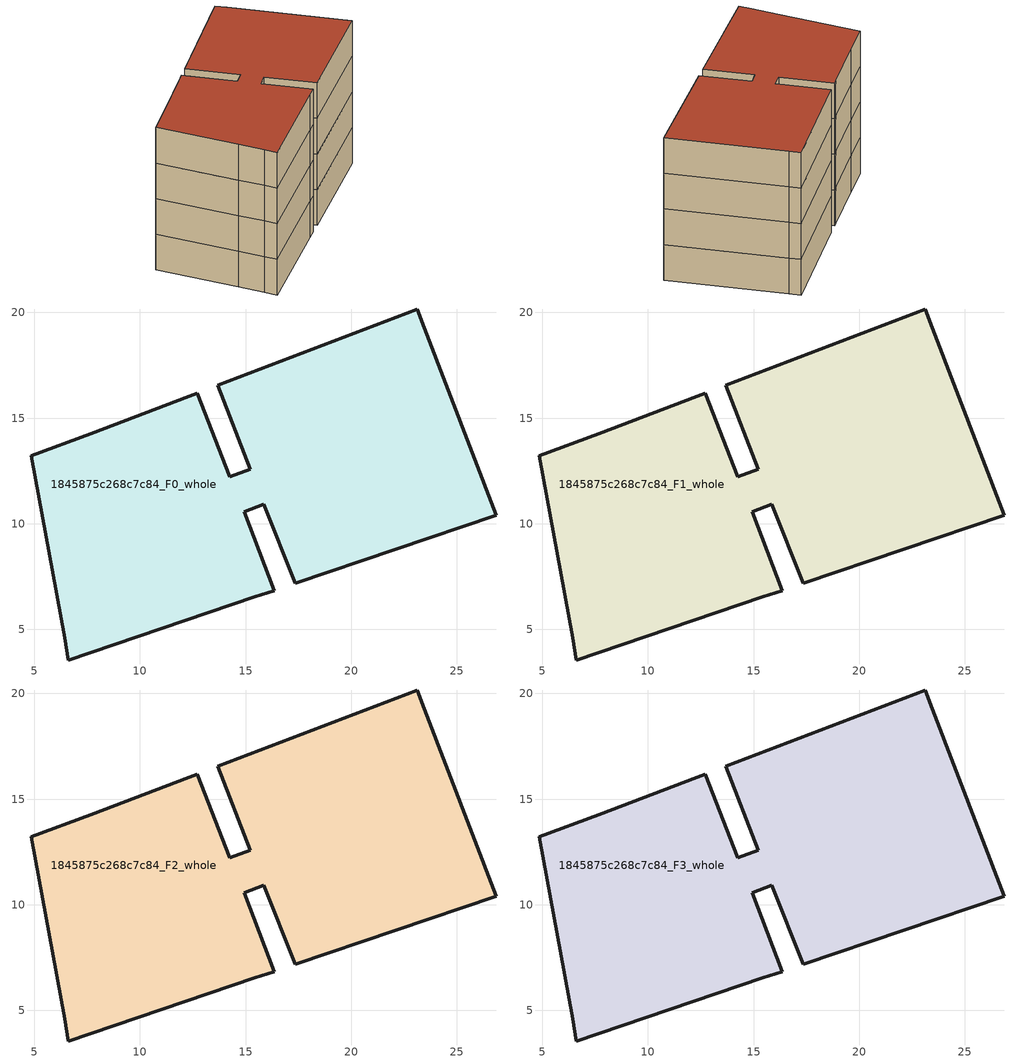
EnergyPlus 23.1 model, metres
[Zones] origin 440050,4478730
1845875c268c7c84_F0_whole
 floor ground (EU_floor_Construction): 23.46,19.27 26.86,10.41 17.34,7.18 15.86,10.93 14.94,10.56 16.37,6.84 15.45,6.54 6.62,3.56 6.44,4.6 6.07,6.66 4.87,13.22 7.67,14.26 12.33,16.04 12.71,16.18 14.25,12.22 15.22,12.59 13.68,16.55 23.12,20.16 z0
 wall outside (EU_wall_Construction): 26.86,10.41 23.46,19.27 23.12,20.16 13.68,16.55 15.22,12.59 14.25,12.22 12.71,16.18 12.33,16.04 7.67,14.26 4.87,13.22 6.07,6.66 6.44,4.6 6.62,3.56 15.45,6.54 16.37,6.84 14.94,10.56 15.86,10.93 17.34,7.18 26.86,10.41 z0:3
1845875c268c7c84_F1_whole
 floor to 1845875c268c7c84_F0_whole (EU_floor_Construction): 23.46,19.27 26.86,10.41 17.34,7.18 15.86,10.93 14.94,10.56 16.37,6.84 15.45,6.54 6.62,3.56 6.44,4.6 6.07,6.66 4.87,13.22 7.67,14.26 12.33,16.04 12.71,16.18 14.25,12.22 15.22,12.59 13.68,16.55 23.12,20.16 z3
 wall outside (EU_wall_Construction): 26.86,10.41 23.46,19.27 23.12,20.16 13.68,16.55 15.22,12.59 14.25,12.22 12.71,16.18 12.33,16.04 7.67,14.26 4.87,13.22 6.07,6.66 6.44,4.6 6.62,3.56 15.45,6.54 16.37,6.84 14.94,10.56 15.86,10.93 17.34,7.18 26.86,10.41 z3:6
1845875c268c7c84_F2_whole
 floor to 1845875c268c7c84_F1_whole (EU_floor_Construction): 23.46,19.27 26.86,10.41 17.34,7.18 15.86,10.93 14.94,10.56 16.37,6.84 15.45,6.54 6.62,3.56 6.44,4.6 6.07,6.66 4.87,13.22 7.67,14.26 12.33,16.04 12.71,16.18 14.25,12.22 15.22,12.59 13.68,16.55 23.12,20.16 z6
 wall outside (EU_wall_Construction): 26.86,10.41 23.46,19.27 23.12,20.16 13.68,16.55 15.22,12.59 14.25,12.22 12.71,16.18 12.33,16.04 7.67,14.26 4.87,13.22 6.07,6.66 6.44,4.6 6.62,3.56 15.45,6.54 16.37,6.84 14.94,10.56 15.86,10.93 17.34,7.18 26.86,10.41 z6:9
1845875c268c7c84_F3_whole
 floor to 1845875c268c7c84_F2_whole (EU_floor_Construction): 23.46,19.27 26.86,10.41 17.34,7.18 15.86,10.93 14.94,10.56 16.37,6.84 15.45,6.54 6.62,3.56 6.44,4.6 6.07,6.66 4.87,13.22 7.67,14.26 12.33,16.04 12.71,16.18 14.25,12.22 15.22,12.59 13.68,16.55 23.12,20.16 z9
 wall outside (EU_wall_Construction): 26.86,10.41 23.46,19.27 23.12,20.16 13.68,16.55 15.22,12.59 14.25,12.22 12.71,16.18 12.33,16.04 7.67,14.26 4.87,13.22 6.07,6.66 6.44,4.6 6.62,3.56 15.45,6.54 16.37,6.84 14.94,10.56 15.86,10.93 17.34,7.18 26.86,10.41 z9:12
 roof outside (EU_roof_Construction): 26.86,10.41 23.46,19.27 23.12,20.16 13.68,16.55 15.22,12.59 14.25,12.22 12.71,16.18 12.33,16.04 7.67,14.26 4.87,13.22 6.07,6.66 6.44,4.6 6.62,3.56 15.45,6.54 16.37,6.84 14.94,10.56 15.86,10.93 17.34,7.18 z12
[Building]
EU S2 Campaign: North Axis=0; Terrain=City; Solar Distribution=FullExterior
[Site:Location]
Madrid: Latitude=40.5; Longitude=-3.5; Time Zone=1; Elevation=609
[SizingPeriod:WeatherFileDays]
AnnualSizingPeriod: Begin Month=1; Begin Day of Month=1; End Month=12; End Day of Month=31; Day of Week for Start Day=Monday; Use Weather File Daylight Saving Period=No; Use Weather File Rain and Snow Indicators=No
[MATERIAL]
EU_InternalMass_Material: Roughness=MediumRough; Thickness=0.1; Conductivity=1; Density=1800; Specific Heat=900; Thermal Absorptance=0.9; Solar Absorptance=0.7; Visible Absorptance=0.7
[MATERIAL:NOMASS] Roughness=MediumRough; Thermal Absorptance=0.9; Solar Absorptance=0.7; Visible Absorptance=0.7
Name | Thermal Resistance
EU_wall_NoMass | 0.609216
EU_roof_NoMass | 0.513268
EU_floor_NoMass | 0.568163
[CONSTRUCTION]
EU_wall_Construction: EU_wall_NoMass
EU_roof_Construction: EU_roof_NoMass
EU_floor_Construction: EU_floor_NoMass
EU_InternalMass_Construction: EU_InternalMass_Material
[ZONE] Type=1; Multiplier=1; Ceiling Height=autocalculate; Floor Area=autocalculate; Part of Total Floor Area=Yes
Name | Volume
1845875c268c7c84_F0_whole | 591.24
1845875c268c7c84_F1_whole; 1845875c268c7c84_F2_whole; 1845875c268c7c84_F3_whole | 591.241
[INTERNALMASS] Construction=EU_InternalMass_Construction; Surface Area=197.08
Name | Zone or ZoneList
1845875c268c7c84_F0_whole_EU_InternalMass | 1845875c268c7c84_F0_whole
1845875c268c7c84_F1_whole_EU_InternalMass | 1845875c268c7c84_F1_whole
1845875c268c7c84_F2_whole_EU_InternalMass | 1845875c268c7c84_F2_whole
1845875c268c7c84_F3_whole_EU_InternalMass | 1845875c268c7c84_F3_whole
[OTHEREQUIPMENT] Fuel Type=Electricity; Design Level Calculation Method=Watts/Area; Power per Zone Floor Area=1; Fraction Latent=0; Fraction Radiant=0; Fraction Lost=0; Carbon Dioxide Generation Rate=0; EndUse Subcategory=EU_Step8_InternalGains
Name | Zone or ZoneList or Space or SpaceList | Schedule
EU_Step8_InternalGain_1845875c268c7c84_F0_whole_f000 | 1845875c268c7c84_F0_whole | EU_Step8_GainSchedule_1845875c268c7c84_F0_whole_f000
EU_Step8_InternalGain_1845875c268c7c84_F1_whole_f000 | 1845875c268c7c84_F1_whole | EU_Step8_GainSchedule_1845875c268c7c84_F1_whole_f000
EU_Step8_InternalGain_1845875c268c7c84_F2_whole_f000 | 1845875c268c7c84_F2_whole | EU_Step8_GainSchedule_1845875c268c7c84_F2_whole_f000
EU_Step8_InternalGain_1845875c268c7c84_F3_whole_f000 | 1845875c268c7c84_F3_whole | EU_Step8_GainSchedule_1845875c268c7c84_F3_whole_f000
[ZONEVENTILATION:DESIGNFLOWRATE] Schedule=EU_AlwaysOn; Design Flow Rate Calculation Method=AirChanges/Hour; Air Changes per Hour=0.752966; Ventilation Type=Natural; Fan Pressure Rise=0; Fan Total Efficiency=1; Constant Term Coefficient=1; Temperature Term Coefficient=0; Velocity Term Coefficient=0; Velocity Squared Term Coefficient=0; Minimum Indoor Temperature=-100; Maximum Indoor Temperature=100; Delta Temperature=-100; Minimum Outdoor Temperature=-100; Maximum Outdoor Temperature=100; Maximum Wind Speed=40
Name | Zone or ZoneList or Space or SpaceList
EU_ConstantAir_1845875c268c7c84_F0_whole | 1845875c268c7c84_F0_whole
EU_ConstantAir_1845875c268c7c84_F1_whole | 1845875c268c7c84_F1_whole
EU_ConstantAir_1845875c268c7c84_F2_whole | 1845875c268c7c84_F2_whole
EU_ConstantAir_1845875c268c7c84_F3_whole | 1845875c268c7c84_F3_whole
[HVACTEMPLATE:THERMOSTAT] Constant Heating Setpoint=20; Constant Cooling Setpoint=50
EU_HeatOnly_1845875c268c7c84_F0_whole; EU_HeatOnly_1845875c268c7c84_F1_whole; EU_HeatOnly_1845875c268c7c84_F2_whole; EU_HeatOnly_1845875c268c7c84_F3_whole
[HVACTEMPLATE:ZONE:IDEALLOADSAIRSYSTEM] System Availability Schedule=EU_AlwaysOn; Maximum Heating Supply Air Temperature=50; Minimum Cooling Supply Air Temperature=13; Maximum Heating Supply Air Humidity Ratio=0.0156; Minimum Cooling Supply Air Humidity Ratio=0.0077; Heating Limit=NoLimit; Cooling Limit=NoLimit; Heating Availability Schedule=EU_AlwaysOn; Cooling Availability Schedule=EU_CoolingOff; Dehumidification Control Type=ConstantSensibleHeatRatio; Cooling Sensible Heat Ratio=0.7; Dehumidification Setpoint=60; Humidification Control Type=None; Humidification Setpoint=30; Outdoor Air Method=None; Outdoor Air Flow Rate per Person=0.00944; Outdoor Air Flow Rate per Zone Floor Area=0; Outdoor Air Flow Rate per Zone=0; Demand Controlled Ventilation Type=None; Outdoor Air Economizer Type=NoEconomizer; Heat Recovery Type=None; Sensible Heat Recovery Effectiveness=0.7; Latent Heat Recovery Effectiveness=0.65
Name | Template Thermostat
1845875c268c7c84_F0_whole | EU_HeatOnly_1845875c268c7c84_F0_whole
1845875c268c7c84_F1_whole | EU_HeatOnly_1845875c268c7c84_F1_whole
1845875c268c7c84_F2_whole | EU_HeatOnly_1845875c268c7c84_F2_whole
1845875c268c7c84_F3_whole | EU_HeatOnly_1845875c268c7c84_F3_whole
[SIZING:ZONE] Zone Cooling Design Supply Air Temperature Input Method=SupplyAirTemperature; Zone Cooling Design Supply Air Temperature=13; Zone Heating Design Supply Air Temperature Input Method=SupplyAirTemperature; Zone Heating Design Supply Air Temperature=50; Zone Cooling Design Supply Air Humidity Ratio=0.008; Zone Heating Design Supply Air Humidity Ratio=0.008; Cooling Design Air Flow Method=DesignDay; Cooling Design Air Flow Rate=0; Cooling Minimum Air Flow per Zone Floor Area=0.000762; Cooling Minimum Air Flow=0; Cooling Minimum Air Flow Fraction=0.2; Heating Design Air Flow Method=DesignDay; Heating Design Air Flow Rate=0; Heating Maximum Air Flow per Zone Floor Area=0.002032; Heating Maximum Air Flow=0.141576; Heating Maximum Air Flow Fraction=0.3; Account for Dedicated Outdoor Air System=No; Dedicated Outdoor Air System Control Strategy=NeutralSupplyAir; Dedicated Outdoor Air Low Setpoint Temperature for Design=autosize; Dedicated Outdoor Air High Setpoint Temperature for Design=autosize; Zone Load Sizing Method=Sensible Load Only No Latent Load; Zone Latent Cooling Design Supply Air Humidity Ratio Input Method=HumidityRatioDifference; Zone Cooling Design Supply Air Humidity Ratio Difference=0.005; Zone Latent Heating Design Supply Air Humidity Ratio Input Method=HumidityRatioDifference; Zone Humidification Design Supply Air Humidity Ratio Difference=0.005
1845875c268c7c84_F0_whole; 1845875c268c7c84_F1_whole; 1845875c268c7c84_F2_whole; 1845875c268c7c84_F3_whole
[SCHEDULE:CONSTANT]
Name | Hourly Value
EU_AlwaysOn | 1
EU_CoolingOff | 0
[SCHEDULE:FILE] Column Number=1; Rows to Skip at Top=0; Number of Hours of Data=8760; Column Separator=Comma; Interpolate to Timestep=No; Minutes per Item=60; Adjust Schedule for Daylight Savings=Yes
Name | File
EU_Step8_GainSchedule_1845875c268c7c84_F0_whole_f000 | C:\Users\o_iseri\Desktop\OpenUBEM\openubem\outputs\eu_evidence\EU-11\ES-MAD-BERRUGUETE\idfs\1845875c268c7c84\1845875c268c7c84_F0_whole_f000_gain.csv
EU_Step8_GainSchedule_1845875c268c7c84_F1_whole_f000 | C:\Users\o_iseri\Desktop\OpenUBEM\openubem\outputs\eu_evidence\EU-11\ES-MAD-BERRUGUETE\idfs\1845875c268c7c84\1845875c268c7c84_F1_whole_f000_gain.csv
EU_Step8_GainSchedule_1845875c268c7c84_F2_whole_f000 | C:\Users\o_iseri\Desktop\OpenUBEM\openubem\outputs\eu_evidence\EU-11\ES-MAD-BERRUGUETE\idfs\1845875c268c7c84\1845875c268c7c84_F2_whole_f000_gain.csv
EU_Step8_GainSchedule_1845875c268c7c84_F3_whole_f000 | C:\Users\o_iseri\Desktop\OpenUBEM\openubem\outputs\eu_evidence\EU-11\ES-MAD-BERRUGUETE\idfs\1845875c268c7c84\1845875c268c7c84_F3_whole_f000_gain.csv
